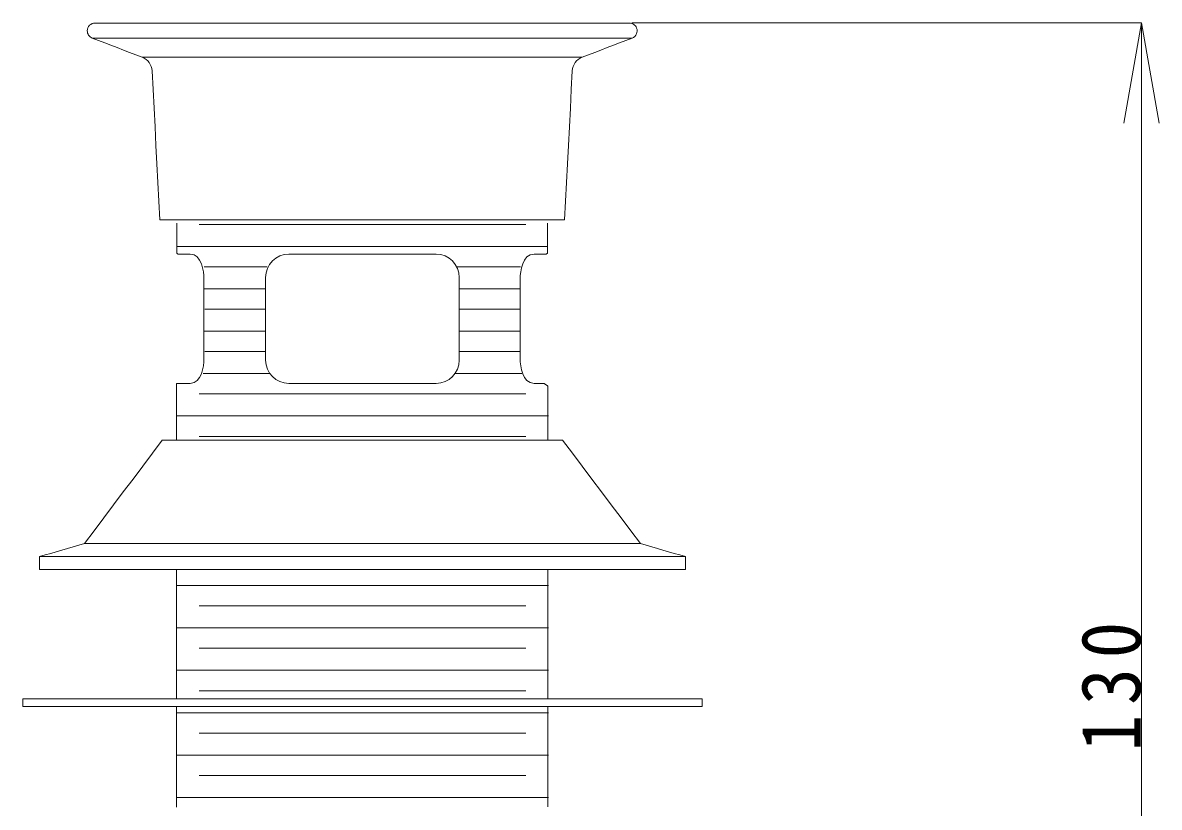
# Model space of a CAD drawing. Units: millimetres, scale not verified. Extents: x -278 to 270, y -189 to 198.
# Drawn here: x -67.4 to 44.2, y 9.5 to 86.5 of the extents above; entities that cross this region are included whole.
import ezdxf

# ---------------------------------------------------------------- set-up
doc = ezdxf.new("R2010")
doc.units = ezdxf.units.MM
doc.header["$LTSCALE"] = 2
doc.layers.add('0-0_0', color=7, linetype='Continuous', lineweight=5)
doc.layers.add('0-1_レイヤー_1', color=4, linetype='Continuous', lineweight=5)
doc.styles.add('ＭＳ ゴシック', font='')
doc.styles.get('ＭＳ ゴシック').set_extended_font_data('MS Gothic')

msp = doc.modelspace()

# ---------------------------------------------------------------- linework, layer by layer
at = {"layer": '0-0_0'}
for points in [[(-60.315, 86.466), (-60.469, 86.45), (-60.612, 86.406), (-60.742, 86.335), (-60.855, 86.242), (-60.948, 86.13), (-61.019, 86), (-61.063, 85.857), (-61.078, 85.704), (-61.069, 85.587), (-61.043, 85.475), (-61.001, 85.369), (-60.944, 85.272), (-60.874, 85.183), (-60.79, 85.106), (-60.695, 85.042), (-60.589, 84.992)], [(-7.947, 86.466), (-14.493, 86.466), (-21.039, 86.466), (-27.584, 86.466), (-34.131, 86.466), (-40.677, 86.466), (-47.223, 86.466), (-53.769, 86.466), (-60.315, 86.466)], [(-7.854, 86.466), (-7.865, 86.466), (-7.877, 86.466), (-7.889, 86.466), (-7.901, 86.466), (-7.912, 86.466), (-7.924, 86.466), (-7.936, 86.466), (-7.947, 86.466)], [(-7.576, 84.992), (-7.438, 85.061), (-7.32, 85.154), (-7.224, 85.266), (-7.152, 85.393), (-7.105, 85.532), (-7.086, 85.678), (-7.097, 85.827), (-7.137, 85.976), (-7.187, 86.082), (-7.251, 86.177), (-7.329, 86.26), (-7.417, 86.331), (-7.514, 86.388), (-7.62, 86.431), (-7.732, 86.457), (-7.849, 86.466)], [(-60.589, 84.992), (-59.977, 84.757), (-59.364, 84.521), (-58.752, 84.286), (-58.139, 84.051), (-57.527, 83.816), (-56.914, 83.581), (-56.301, 83.346), (-55.689, 83.111)], [(-60.589, 84.992), (-53.963, 84.992), (-47.336, 84.992), (-40.71, 84.992), (-34.083, 84.992), (-27.456, 84.992), (-20.829, 84.992), (-14.203, 84.992), (-7.576, 84.992)], [(-7.576, 84.992), (-8.189, 84.757), (-8.801, 84.521), (-9.414, 84.286), (-10.027, 84.051), (-10.638, 83.816), (-11.251, 83.581), (-11.865, 83.346), (-12.476, 83.111)], [(-54.711, 81.768), (-54.74, 81.989), (-54.799, 82.201), (-54.887, 82.4), (-55.002, 82.584), (-55.141, 82.75), (-55.304, 82.895), (-55.487, 83.016), (-55.689, 83.111)], [(-12.476, 83.111), (-17.879, 83.111), (-23.28, 83.111), (-28.681, 83.111), (-34.083, 83.111), (-39.485, 83.111), (-44.886, 83.111), (-50.287, 83.111), (-55.689, 83.111)], [(-12.476, 83.111), (-12.679, 83.016), (-12.861, 82.895), (-13.024, 82.75), (-13.163, 82.584), (-13.278, 82.4), (-13.365, 82.201), (-13.423, 81.989), (-13.451, 81.768)], [(-13.451, 81.768), (-13.546, 79.941), (-13.642, 78.115), (-13.738, 76.288), (-13.834, 74.462), (-13.93, 72.635), (-14.026, 70.809), (-14.122, 68.982), (-14.217, 67.156), (-19.183, 67.156), (-24.15, 67.156), (-29.116, 67.156), (-34.083, 67.156), (-39.049, 67.156), (-44.015, 67.156), (-48.981, 67.156), (-53.948, 67.156), (-54.043, 68.982), (-54.139, 70.809), (-54.234, 72.635), (-54.329, 74.462), (-54.425, 76.288), (-54.52, 78.115), (-54.616, 79.941), (-54.711, 81.768)], [(-49.618, 61.382), (-49.63, 61.684), (-49.67, 62.049), (-49.747, 62.447), (-49.869, 62.843), (-50.045, 63.208), (-50.283, 63.508), (-50.592, 63.711), (-50.98, 63.786), (-51.127, 63.786), (-51.274, 63.786), (-51.422, 63.786), (-51.569, 63.786), (-51.717, 63.786), (-51.864, 63.786), (-52.011, 63.786), (-52.158, 63.786), (-52.174, 63.797), (-52.191, 63.808), (-52.207, 63.819), (-52.224, 63.83), (-52.24, 63.841), (-52.256, 63.853), (-52.272, 63.864), (-52.288, 63.875), (-52.288, 64.243), (-52.288, 64.612), (-52.288, 64.98), (-52.288, 65.348), (-52.288, 65.716), (-52.288, 66.084), (-52.288, 66.452), (-52.288, 66.821)], [(-50.104, 66.706), (-46.094, 66.706), (-42.085, 66.706), (-38.076, 66.706), (-34.066, 66.706), (-30.056, 66.706), (-26.048, 66.706), (-22.038, 66.706), (-18.028, 66.706)], [(-18.565, 61.382), (-18.554, 61.684), (-18.513, 62.049), (-18.436, 62.447), (-18.313, 62.843), (-18.137, 63.208), (-17.899, 63.508), (-17.589, 63.711), (-17.203, 63.786), (-17.057, 63.786), (-16.909, 63.786), (-16.762, 63.786), (-16.615, 63.786), (-16.467, 63.786), (-16.32, 63.786), (-16.172, 63.786), (-16.025, 63.786), (-16.009, 63.797), (-15.993, 63.808), (-15.976, 63.819), (-15.96, 63.83), (-15.944, 63.841), (-15.927, 63.853), (-15.911, 63.864), (-15.894, 63.875), (-15.894, 64.243), (-15.894, 64.612), (-15.894, 64.98), (-15.894, 65.348), (-15.894, 65.716), (-15.894, 66.084), (-15.894, 66.452), (-15.894, 66.821)], [(-52.288, 64.544), (-47.739, 64.544), (-43.19, 64.544), (-38.641, 64.544), (-34.092, 64.544), (-29.543, 64.544), (-24.994, 64.544), (-20.445, 64.544), (-15.894, 64.544)], [(-41.286, 63.786), (-41.747, 63.739), (-42.176, 63.606), (-42.564, 63.396), (-42.901, 63.117), (-43.18, 62.778), (-43.391, 62.39), (-43.523, 61.962), (-43.57, 61.501)], [(-26.829, 63.786), (-28.636, 63.786), (-30.444, 63.786), (-32.252, 63.786), (-34.058, 63.786), (-35.865, 63.786), (-37.672, 63.786), (-39.48, 63.786), (-41.286, 63.786)], [(-24.546, 61.501), (-24.592, 61.962), (-24.726, 62.39), (-24.936, 62.778), (-25.214, 63.117), (-25.552, 63.396), (-25.939, 63.606), (-26.368, 63.739), (-26.829, 63.786)], [(-49.61, 62.546), (-48.834, 62.546), (-48.058, 62.546), (-47.282, 62.546), (-46.506, 62.546), (-45.73, 62.546), (-44.954, 62.546), (-44.178, 62.546), (-43.402, 62.546)], [(-24.75, 62.546), (-23.972, 62.546), (-23.194, 62.546), (-22.414, 62.546), (-21.636, 62.546), (-20.858, 62.546), (-20.078, 62.546), (-19.3, 62.546), (-18.522, 62.546)], [(-49.618, 61.761), (-49.618, 60.729), (-49.618, 59.697), (-49.618, 58.665), (-49.618, 57.633), (-49.618, 56.601), (-49.618, 55.569), (-49.618, 54.537), (-49.618, 53.505), (-49.63, 53.203), (-49.67, 52.837), (-49.747, 52.441), (-49.869, 52.044), (-50.045, 51.68), (-50.283, 51.38), (-50.592, 51.177), (-50.98, 51.102), (-51.147, 51.102), (-51.313, 51.102), (-51.48, 51.102), (-51.647, 51.102), (-51.814, 51.102), (-51.98, 51.102), (-52.147, 51.102), (-52.314, 51.102), (-52.314, 50.404), (-52.314, 49.707), (-52.314, 49.009), (-52.314, 48.311), (-52.314, 47.614), (-52.314, 46.916), (-52.314, 46.218), (-52.314, 45.521)], [(-43.57, 61.501), (-43.57, 60.487), (-43.57, 59.472), (-43.57, 58.457), (-43.57, 57.443), (-43.57, 56.428), (-43.57, 55.413), (-43.57, 54.399), (-43.57, 53.384)], [(-24.597, 62.046), (-24.598, 62.046), (-24.601, 62.046), (-24.602, 62.046), (-24.603, 62.046), (-24.605, 62.046), (-24.606, 62.046), (-24.607, 62.046), (-24.61, 62.046)], [(-24.546, 53.384), (-24.546, 54.399), (-24.546, 55.413), (-24.546, 56.428), (-24.546, 57.443), (-24.546, 58.457), (-24.546, 59.472), (-24.546, 60.487), (-24.546, 61.501)], [(-18.565, 61.761), (-18.565, 60.729), (-18.565, 59.697), (-18.565, 58.665), (-18.565, 57.633), (-18.565, 56.601), (-18.565, 55.569), (-18.565, 54.537), (-18.565, 53.505), (-18.554, 53.203), (-18.513, 52.837), (-18.436, 52.441), (-18.313, 52.044), (-18.137, 51.68), (-17.899, 51.38), (-17.589, 51.177), (-17.203, 51.102), (-17.081, 51.102), (-16.959, 51.102), (-16.837, 51.102), (-16.715, 51.102), (-16.593, 51.102), (-16.472, 51.102), (-16.349, 51.102), (-16.227, 51.102)], [(-49.564, 60.384), (-48.815, 60.384), (-48.065, 60.384), (-47.316, 60.384), (-46.567, 60.384), (-45.818, 60.384), (-45.068, 60.384), (-44.319, 60.384), (-43.57, 60.384)], [(-24.534, 60.384), (-23.786, 60.384), (-23.037, 60.384), (-22.289, 60.384), (-21.54, 60.384), (-20.791, 60.384), (-20.043, 60.384), (-19.294, 60.384), (-18.546, 60.384)], [(-49.541, 58.385), (-48.795, 58.385), (-48.049, 58.385), (-47.302, 58.385), (-46.556, 58.385), (-45.809, 58.385), (-45.063, 58.385), (-44.316, 58.385), (-43.57, 58.385)], [(-24.498, 58.385), (-23.759, 58.385), (-23.021, 58.385), (-22.283, 58.385), (-21.543, 58.385), (-20.805, 58.385), (-20.067, 58.385), (-19.328, 58.385), (-18.59, 58.385)], [(-49.564, 56.224), (-48.815, 56.224), (-48.065, 56.224), (-47.316, 56.224), (-46.567, 56.224), (-45.818, 56.224), (-45.068, 56.224), (-44.319, 56.224), (-43.57, 56.224)], [(-24.534, 56.224), (-23.786, 56.224), (-23.037, 56.224), (-22.289, 56.224), (-21.54, 56.224), (-20.791, 56.224), (-20.043, 56.224), (-19.294, 56.224), (-18.546, 56.224)], [(-49.541, 54.225), (-48.795, 54.225), (-48.049, 54.225), (-47.302, 54.225), (-46.556, 54.225), (-45.809, 54.225), (-45.063, 54.225), (-44.316, 54.225), (-43.57, 54.225)], [(-24.498, 54.225), (-23.759, 54.225), (-23.021, 54.225), (-22.283, 54.225), (-21.543, 54.225), (-20.805, 54.225), (-20.067, 54.225), (-19.328, 54.225), (-18.59, 54.225)], [(-43.57, 53.384), (-43.523, 52.924), (-43.391, 52.495), (-43.18, 52.108), (-42.901, 51.77), (-42.564, 51.492), (-42.176, 51.281), (-41.747, 51.148), (-41.286, 51.102)], [(-26.829, 51.102), (-26.368, 51.148), (-25.939, 51.281), (-25.552, 51.492), (-25.214, 51.77), (-24.936, 52.108), (-24.726, 52.495), (-24.592, 52.924), (-24.546, 53.384)], [(-24.61, 52.847), (-24.607, 52.847), (-24.605, 52.847), (-24.603, 52.847), (-24.601, 52.847), (-24.598, 52.847), (-24.596, 52.847), (-24.594, 52.847), (-24.592, 52.847)], [(-49.702, 52.064), (-48.892, 52.064), (-48.081, 52.064), (-47.271, 52.064), (-46.461, 52.064), (-45.651, 52.064), (-44.841, 52.064), (-44.031, 52.064), (-43.221, 52.064)], [(-25.29, 51.699), (-25.281, 51.699), (-25.272, 51.699), (-25.263, 51.699), (-25.254, 51.699), (-25.245, 51.699), (-25.236, 51.699), (-25.227, 51.699), (-25.218, 51.699)], [(-24.964, 52.064), (-24.145, 52.064), (-23.325, 52.064), (-22.506, 52.064), (-21.686, 52.064), (-20.867, 52.064), (-20.047, 52.064), (-19.227, 52.064), (-18.409, 52.064)], [(-41.286, 51.102), (-39.48, 51.102), (-37.672, 51.102), (-35.865, 51.102), (-34.058, 51.102), (-32.252, 51.102), (-30.444, 51.102), (-28.636, 51.102), (-26.829, 51.102)], [(-15.826, 50.821), (-15.877, 50.856), (-15.927, 50.891), (-15.977, 50.926), (-16.027, 50.961), (-16.078, 50.996), (-16.128, 51.032), (-16.177, 51.067), (-16.227, 51.102)], [(-15.86, 50.821), (-15.86, 50.158), (-15.86, 49.496), (-15.86, 48.834), (-15.86, 48.171), (-15.86, 47.508), (-15.86, 46.845), (-15.86, 46.183), (-15.86, 45.521)], [(-50.104, 50.065), (-46.094, 50.065), (-42.085, 50.065), (-38.076, 50.065), (-34.066, 50.065), (-30.056, 50.065), (-26.048, 50.065), (-22.038, 50.065), (-18.028, 50.065)], [(-52.334, 47.903), (-47.764, 47.903), (-43.194, 47.903), (-38.624, 47.903), (-34.054, 47.903), (-29.485, 47.903), (-24.914, 47.903), (-20.344, 47.903), (-15.775, 47.903)], [(-50.104, 45.904), (-46.094, 45.904), (-42.085, 45.904), (-38.076, 45.904), (-34.066, 45.904), (-30.056, 45.904), (-26.048, 45.904), (-22.038, 45.904), (-18.028, 45.904)], [(-53.716, 45.521), (-54.672, 44.253), (-55.628, 42.984), (-56.584, 41.716), (-57.54, 40.447), (-58.496, 39.179), (-59.451, 37.91), (-60.407, 36.642), (-61.363, 35.373)], [(-53.716, 45.521), (-48.801, 45.521), (-43.886, 45.521), (-38.972, 45.521), (-34.056, 45.521), (-29.141, 45.521), (-24.227, 45.521), (-19.312, 45.521), (-14.397, 45.521)], [(-14.397, 45.521), (-13.441, 44.253), (-12.485, 42.984), (-11.53, 41.716), (-10.574, 40.447), (-9.618, 39.179), (-8.662, 37.91), (-7.706, 36.642), (-6.752, 35.373)], [(-61.363, 35.373), (-61.914, 35.215), (-62.464, 35.056), (-63.015, 34.898), (-63.565, 34.739), (-64.116, 34.58), (-64.666, 34.422), (-65.217, 34.263), (-65.767, 34.105)], [(-61.363, 35.373), (-54.537, 35.373), (-47.71, 35.373), (-40.884, 35.373), (-34.057, 35.373), (-27.231, 35.373), (-20.404, 35.373), (-13.577, 35.373), (-6.752, 35.373), (-6.201, 35.215), (-5.651, 35.056), (-5.1, 34.898), (-4.55, 34.739), (-3.999, 34.58), (-3.449, 34.422), (-2.898, 34.263), (-2.348, 34.105)], [(-65.767, 34.105), (-65.767, 33.947), (-65.767, 33.789), (-65.767, 33.63), (-65.767, 33.472), (-65.767, 33.313), (-65.767, 33.155), (-65.767, 32.996), (-65.767, 32.837)], [(-65.767, 34.105), (-57.84, 34.105), (-49.912, 34.105), (-41.985, 34.105), (-34.057, 34.105), (-26.13, 34.105), (-18.202, 34.105), (-10.274, 34.105), (-2.348, 34.105)], [(-2.348, 34.105), (-2.348, 33.947), (-2.348, 33.789), (-2.348, 33.63), (-2.348, 33.472), (-2.348, 33.313), (-2.348, 33.155), (-2.348, 32.996), (-2.348, 32.837)], [(-65.767, 32.837), (-57.84, 32.837), (-49.912, 32.837), (-41.985, 32.837), (-34.057, 32.837), (-26.13, 32.837), (-18.202, 32.837), (-10.274, 32.837), (-2.348, 32.837)], [(-52.314, 32.794), (-52.314, 31.215), (-52.314, 29.636), (-52.314, 28.057), (-52.314, 26.477), (-52.314, 24.897), (-52.314, 23.318), (-52.314, 21.739), (-52.314, 20.159)], [(-15.86, 32.837), (-15.86, 31.251), (-15.86, 29.665), (-15.86, 28.078), (-15.86, 26.492), (-15.86, 24.906), (-15.86, 23.319), (-15.86, 21.733), (-15.86, 20.147)], [(-52.334, 31.263), (-47.764, 31.263), (-43.194, 31.263), (-38.624, 31.263), (-34.054, 31.263), (-29.485, 31.263), (-24.914, 31.263), (-20.344, 31.263), (-15.775, 31.263)], [(-50.104, 29.264), (-46.094, 29.264), (-42.085, 29.264), (-38.076, 29.264), (-34.066, 29.264), (-30.056, 29.264), (-26.048, 29.264), (-22.038, 29.264), (-18.028, 29.264)], [(-52.334, 27.104), (-47.764, 27.104), (-43.194, 27.104), (-38.624, 27.104), (-34.054, 27.104), (-29.485, 27.104), (-24.914, 27.104), (-20.344, 27.104), (-15.775, 27.104)], [(-50.104, 25.105), (-46.094, 25.105), (-42.085, 25.105), (-38.076, 25.105), (-34.066, 25.105), (-30.056, 25.105), (-26.048, 25.105), (-22.038, 25.105), (-18.028, 25.105)], [(-52.334, 22.943), (-47.764, 22.943), (-43.194, 22.943), (-38.624, 22.943), (-34.054, 22.943), (-29.485, 22.943), (-24.914, 22.943), (-20.344, 22.943), (-15.775, 22.943)], [(-67.414, 19.392), (-67.414, 19.487), (-67.414, 19.582), (-67.414, 19.677), (-67.414, 19.772), (-67.414, 19.867), (-67.414, 19.962), (-67.414, 20.058), (-67.414, 20.153)], [(-0.701, 20.153), (-9.039, 20.153), (-17.378, 20.153), (-25.717, 20.153), (-34.057, 20.153), (-42.396, 20.153), (-50.736, 20.153), (-59.075, 20.153), (-67.414, 20.153)], [(-50.104, 20.944), (-46.094, 20.944), (-42.085, 20.944), (-38.076, 20.944), (-34.066, 20.944), (-30.056, 20.944), (-26.048, 20.944), (-22.038, 20.944), (-18.028, 20.944)], [(-0.701, 19.392), (-0.701, 19.487), (-0.701, 19.582), (-0.701, 19.677), (-0.701, 19.772), (-0.701, 19.867), (-0.701, 19.962), (-0.701, 20.058), (-0.701, 20.153)], [(-0.701, 19.392), (-9.039, 19.392), (-17.378, 19.392), (-25.717, 19.392), (-34.057, 19.392), (-42.396, 19.392), (-50.736, 19.392), (-59.075, 19.392), (-67.414, 19.392)], [(-52.314, 19.399), (-52.314, 18.163), (-52.314, 16.927), (-52.314, 15.69), (-52.314, 14.453), (-52.314, 13.217), (-52.314, 11.98), (-52.314, 10.744), (-52.314, 9.508)], [(-15.86, 19.386), (-15.86, 18.157), (-15.86, 16.929), (-15.86, 15.701), (-15.86, 14.471), (-15.86, 13.242), (-15.86, 12.014), (-15.86, 10.785), (-15.86, 9.557)], [(-52.334, 18.784), (-47.764, 18.784), (-43.194, 18.784), (-38.624, 18.784), (-34.054, 18.784), (-29.485, 18.784), (-24.914, 18.784), (-20.344, 18.784), (-15.775, 18.784)], [(-50.104, 16.784), (-46.094, 16.784), (-42.085, 16.784), (-38.076, 16.784), (-34.066, 16.784), (-30.056, 16.784), (-26.048, 16.784), (-22.038, 16.784), (-18.028, 16.784)], [(-52.334, 14.622), (-47.764, 14.622), (-43.194, 14.622), (-38.624, 14.622), (-34.054, 14.622), (-29.485, 14.622), (-24.914, 14.622), (-20.344, 14.622), (-15.775, 14.622)], [(-50.104, 12.623), (-46.094, 12.623), (-42.085, 12.623), (-38.076, 12.623), (-34.066, 12.623), (-30.056, 12.623), (-26.048, 12.623), (-22.038, 12.623), (-18.028, 12.623)], [(-52.334, 10.464), (-47.764, 10.464), (-43.194, 10.464), (-38.624, 10.464), (-34.054, 10.464), (-29.485, 10.464), (-24.914, 10.464), (-20.344, 10.464), (-15.775, 10.464)]]:
    msp.add_lwpolyline(points, dxfattribs=at)
at = {"layer": '0-1_レイヤー_1'}
for q in [(-7.62, 86.494), (40.712, 76.646), (42.449, -43.506), (44.185, 76.646)]:
    msp.add_line((42.449, 86.494), q, dxfattribs=at)

# ---------------------------------------------------------------- texts
at = {"layer": '0-1_レイヤー_1', "color": 7, "insert": (42.449, 14.994), "char_height": 5.865, "attachment_point": 7, "rotation": 90, "style": 'ＭＳ ゴシック'}
msp.add_mtext('\\T1.27;\\W0.9;130', dxfattribs=at)

doc.saveas('drawing.dxf')
